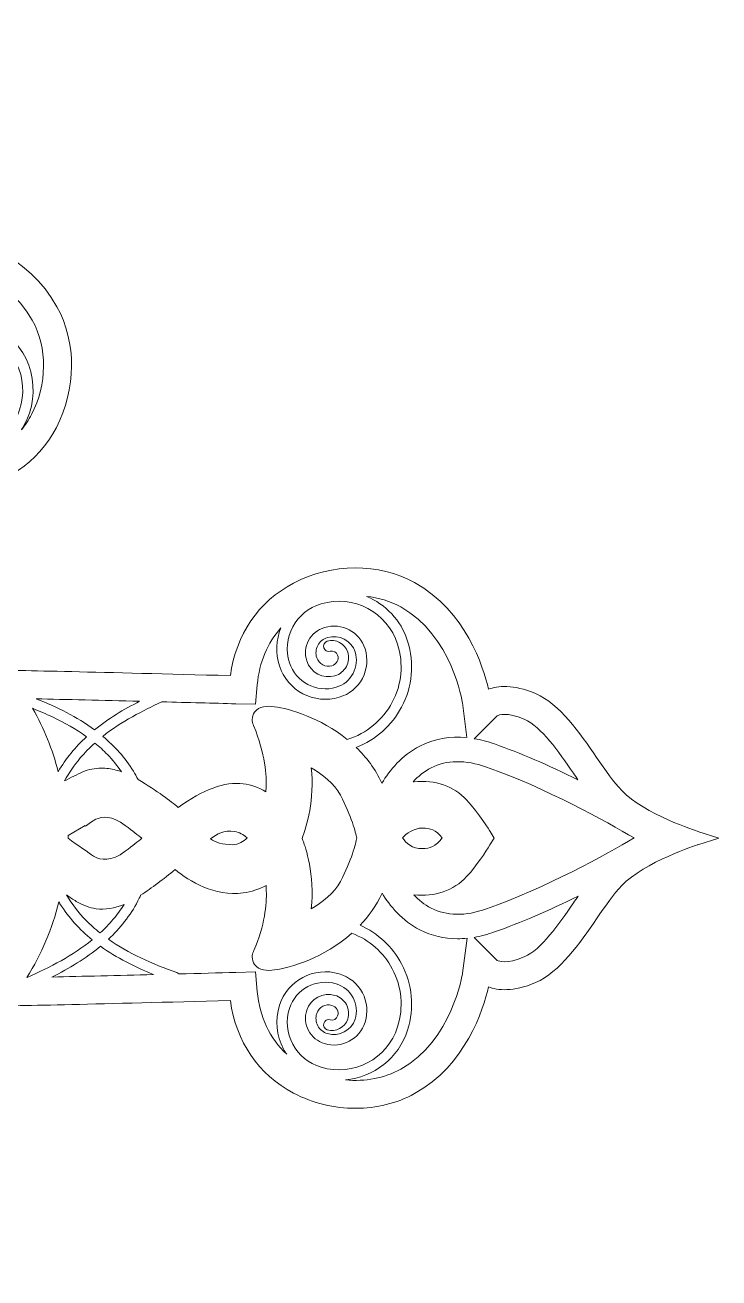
# Model space of a CAD drawing. Header units: millimetres. Extents: x -220 to 1461, y 255 to 578.
# Drawn here: x 501.1 to 599.3, y 386 to 563.1 of the extents above; entities that cross this region are included whole.
import ezdxf

# ---------------------------------------------------------------- set-up
doc = ezdxf.new("R2010")
doc.units = ezdxf.units.MM
doc.header["$MEASUREMENT"] = 0
doc.layers.add('Layer 4', color=7, linetype='Continuous')

msp = doc.modelspace()

# ---------------------------------------------------------------- linework, layer by layer
at = {"layer": 'Layer 4', "lineweight": 0}
for points, knots in [([(596.3, 449.12), (596.22, 449.14), (588.7, 451.55), (585.51, 454.9), (584.39, 456.07), (583.22, 457.77), (581.97, 459.57), (579.54, 463.1), (576.78, 467.1), (573.33, 468.6), (570.15, 469.98), (567.96, 469.7), (566.67, 469.22), (565.95, 472.42), (563.49, 480.26), (556.21, 484.31), (551.19, 487.09), (544.49, 487.06), (539.12, 484.23), (534.12, 481.6), (530.97, 476.97), (530.17, 471.14), (511.72, 471.63), (500.25, 471.9), (495.91, 471.93), (495.01, 472.93), (494.05, 473.87), (493.04, 474.77), (492.91, 480.5), (492.72, 488), (492.47, 497.28), (498.3, 498.08), (502.93, 501.23), (505.56, 506.23), (508.39, 511.59), (508.42, 518.3), (505.64, 523.31), (501.59, 530.6), (493.75, 533.06), (490.55, 533.78), (491.03, 535.07), (491.31, 537.26), (489.93, 540.44), (488.43, 543.89), (484.43, 546.65), (480.9, 549.08), (479.1, 550.32), (477.4, 551.49), (476.23, 552.61), (472.88, 555.81), (469.57, 563.13), (469.57, 563.13), (469.57, 563.13), (466.26, 555.81), (462.92, 552.61), (461.74, 551.49), (460.04, 550.32), (458.24, 549.08), (454.71, 546.65), (450.71, 543.89), (449.22, 540.44), (447.84, 537.26), (448.11, 535.07), (448.59, 533.78), (445.39, 533.06), (437.56, 530.6), (433.51, 523.31), (430.72, 518.3), (430.75, 511.59), (433.58, 506.23), (436.22, 501.23), (440.84, 498.08), (446.67, 497.28), (446.43, 488), (446.24, 480.49), (446.1, 474.77), (445.09, 473.87), (444.13, 472.93), (443.23, 471.93), (438.9, 471.9), (427.43, 471.63), (408.97, 471.14), (408.17, 476.97), (405.02, 481.6), (400.02, 484.23), (394.66, 487.06), (387.95, 487.09), (382.93, 484.31), (375.65, 480.26), (373.19, 472.42), (372.47, 469.22), (371.18, 469.7), (368.99, 469.98), (365.81, 468.6), (362.36, 467.1), (359.6, 463.1), (357.17, 459.57), (355.93, 457.77), (354.76, 456.07), (353.63, 454.9), (350.44, 451.55), (342.92, 449.14), (342.85, 449.12), (342.85, 449.12), (339.88, 448.17), (339.88, 448.17), (339.88, 448.17), (342.85, 447.23), (342.85, 447.23), (342.92, 447.21), (350.44, 444.8), (353.63, 441.45), (354.76, 440.28), (355.93, 438.58), (357.17, 436.78), (359.6, 433.25), (362.36, 429.25), (365.81, 427.75), (368.99, 426.37), (371.18, 426.65), (372.47, 427.13), (373.19, 423.93), (375.65, 416.09), (382.93, 412.04), (385.42, 410.66), (388.32, 409.97), (391.27, 409.97), (394.27, 409.97), (397.31, 410.69), (400.02, 412.11), (405.02, 414.75), (408.17, 419.38), (408.97, 425.21), (427.44, 424.71), (438.9, 424.45), (443.24, 424.42), (444.21, 423.34), (445.25, 422.32), (446.35, 421.37), (446.42, 414.11), (446.47, 407.4), (446.51, 402.83), (446.51, 402.83), (446.55, 402.83), (446.55, 402.83), (446.58, 386.22), (446.6, 368.58), (446.52, 367.64), (446.52, 367.7), (446.53, 367.74), (446.54, 367.76), (446.38, 367.13), (446.43, 347.89), (446.5, 331.46), (440.41, 330.64), (435.58, 327.35), (432.82, 322.13), (430.07, 316.91), (430, 310.45), (432.65, 305.68), (436.7, 298.39), (444.54, 295.93), (447.74, 295.21), (447.26, 293.92), (446.98, 291.73), (448.36, 288.55), (449.86, 285.1), (453.86, 282.34), (457.39, 279.91), (459.19, 278.67), (460.89, 277.5), (462.06, 276.37), (465.41, 273.18), (469.51, 263.27), (469.51, 263.27), (469.51, 263.27), (473.73, 273.18), (477.08, 276.37), (478.25, 277.5), (479.96, 278.67), (481.76, 279.91), (485.29, 282.34), (489.29, 285.1), (490.78, 288.55), (492.16, 291.73), (491.89, 293.92), (491.4, 295.21), (494.6, 295.93), (502.44, 298.39), (506.49, 305.68), (509.14, 310.45), (509.07, 316.91), (506.32, 322.13), (503.57, 327.35), (498.73, 330.64), (492.64, 331.46), (492.71, 347.89), (492.76, 367.13), (492.61, 367.76), (492.61, 367.74), (492.62, 367.7), (492.63, 367.64), (492.55, 368.58), (492.56, 386.22), (492.59, 402.83), (492.59, 402.83), (492.64, 402.83), (492.64, 402.83), (492.67, 407.4), (492.73, 414.11), (492.79, 421.37), (493.89, 422.32), (494.93, 423.34), (495.91, 424.42), (500.24, 424.45), (511.71, 424.71), (530.17, 425.21), (530.97, 419.38), (534.12, 414.75), (539.12, 412.11), (541.83, 410.69), (544.88, 409.97), (547.88, 409.97), (550.82, 409.97), (553.72, 410.66), (556.21, 412.04), (563.49, 416.09), (565.95, 423.93), (566.67, 427.13), (567.96, 426.65), (570.15, 426.37), (573.33, 427.75), (576.78, 429.25), (579.54, 433.25), (581.97, 436.78), (583.22, 438.58), (584.39, 440.28), (585.51, 441.45), (588.7, 444.8), (596.22, 447.21), (596.3, 447.23), (596.3, 447.23), (599.27, 448.17), (599.27, 448.17), (599.27, 448.17), (596.3, 449.12), (596.3, 449.12)], [0, 0, 0, 0, 1, 1, 1, 2, 2, 2, 3, 3, 3, 4, 4, 4, 5, 5, 5, 6, 6, 6, 7, 7, 7, 8, 8, 8, 9, 9, 9, 10, 10, 10, 11, 11, 11, 12, 12, 12, 13, 13, 13, 14, 14, 14, 15, 15, 15, 16, 16, 16, 17, 17, 17, 18, 18, 18, 19, 19, 19, 20, 20, 20, 21, 21, 21, 22, 22, 22, 23, 23, 23, 24, 24, 24, 25, 25, 25, 26, 26, 26, 27, 27, 27, 28, 28, 28, 29, 29, 29, 30, 30, 30, 31, 31, 31, 32, 32, 32, 33, 33, 33, 34, 34, 34, 35, 35, 35, 36, 36, 36, 37, 37, 37, 38, 38, 38, 39, 39, 39, 40, 40, 40, 41, 41, 41, 42, 42, 42, 43, 43, 43, 44, 44, 44, 45, 45, 45, 46, 46, 46, 47, 47, 47, 48, 48, 48, 49, 49, 49, 50, 50, 50, 51, 51, 51, 52, 52, 52, 53, 53, 53, 54, 54, 54, 55, 55, 55, 56, 56, 56, 57, 57, 57, 58, 58, 58, 59, 59, 59, 60, 60, 60, 61, 61, 61, 62, 62, 62, 63, 63, 63, 64, 64, 64, 65, 65, 65, 66, 66, 66, 67, 67, 67, 68, 68, 68, 69, 69, 69, 70, 70, 70, 71, 71, 71, 72, 72, 72, 73, 73, 73, 74, 74, 74, 75, 75, 75, 76, 76, 76, 77, 77, 77, 78, 78, 78, 79, 79, 79, 80, 80, 80, 81, 81, 81, 82, 82, 82, 82]), ([(488.59, 530.13), (488.68, 530.12), (498.13, 528.65), (502.16, 521.4), (504.31, 517.52), (504.27, 512.29), (502.04, 508.07), (501.63, 507.29), (501.15, 506.56), (500.61, 505.9), (500.72, 506.06), (500.83, 506.23), (500.93, 506.4), (503.69, 511.23), (502.07, 517.45), (497.31, 520.26), (495.4, 521.38), (493.28, 521.96), (491.13, 521.96), (490.09, 521.96), (489.04, 521.82), (488, 521.55), (486.49, 521.15), (485.1, 520.47), (483.87, 519.57), (482.35, 521.61), (480.33, 523.52), (477.7, 524.86), (479.65, 525.92), (481.68, 527.51), (482.85, 529.84), (483.02, 530.17), (483.16, 530.51), (483.29, 530.85), (483.29, 530.85), (488.59, 530.13), (488.59, 530.13)], [0, 0, 0, 0, 1, 1, 1, 2, 2, 2, 3, 3, 3, 4, 4, 4, 5, 5, 5, 6, 6, 6, 7, 7, 7, 8, 8, 8, 9, 9, 9, 10, 10, 10, 11, 11, 11, 12, 12, 12, 12]), ([(495.56, 503.99), (493.85, 503.53), (492.06, 503.78), (490.53, 504.68), (489.15, 505.5), (488.28, 506.86), (488.03, 508.35), (488.12, 508.84), (488.08, 509.38), (488.01, 509.93), (488.01, 509.95), (488.01, 509.98), (488, 510), (488.09, 510.65), (488.31, 511.3), (488.65, 511.9), (489.19, 512.85), (490.06, 513.52), (491.1, 513.79), (492.13, 514.06), (493.2, 513.92), (494.12, 513.37), (495.58, 512.51), (496.07, 510.6), (495.22, 509.12), (494.91, 508.58), (494.41, 508.19), (493.82, 508.03), (493.23, 507.88), (492.62, 507.96), (492.09, 508.27), (491.28, 508.75), (491.01, 509.81), (491.48, 510.63), (491.64, 510.92), (491.9, 511.12), (492.22, 511.2), (492.52, 511.28), (492.84, 511.24), (493.12, 511.08), (493.51, 510.85), (493.64, 510.33), (493.41, 509.93), (493.21, 509.57), (493.33, 509.12), (493.69, 508.92), (494.04, 508.71), (494.49, 508.84), (494.7, 509.19), (495.33, 510.29), (494.96, 511.71), (493.87, 512.35), (493.25, 512.72), (492.53, 512.82), (491.84, 512.64), (491.14, 512.45), (490.56, 512), (490.19, 511.37), (489.32, 509.85), (489.83, 507.88), (491.34, 507), (492.21, 506.48), (493.22, 506.34), (494.2, 506.6), (495.18, 506.86), (496, 507.49), (496.51, 508.38), (497.76, 510.57), (497.02, 513.38), (494.87, 514.65), (493.61, 515.39), (492.13, 515.6), (490.72, 515.22), (489.3, 514.85), (488.12, 513.94), (487.38, 512.66), (486.86, 514.34), (486, 516.36), (484.72, 518.35), (485.81, 519.16), (487.04, 519.76), (488.38, 520.11), (491.16, 520.85), (494.07, 520.45), (496.56, 518.98), (500.62, 516.58), (502.01, 511.27), (499.64, 507.14), (498.74, 505.56), (497.29, 504.45), (495.56, 503.99)], [0, 0, 0, 0, 1, 1, 1, 2, 2, 2, 3, 3, 3, 4, 4, 4, 5, 5, 5, 6, 6, 6, 7, 7, 7, 8, 8, 8, 9, 9, 9, 10, 10, 10, 11, 11, 11, 12, 12, 12, 13, 13, 13, 14, 14, 14, 15, 15, 15, 16, 16, 16, 17, 17, 17, 18, 18, 18, 19, 19, 19, 20, 20, 20, 21, 21, 21, 22, 22, 22, 23, 23, 23, 24, 24, 24, 25, 25, 25, 26, 26, 26, 27, 27, 27, 28, 28, 28, 29, 29, 29, 30, 30, 30, 30]), ([(530.94, 467.16), (530.94, 467.16), (533.71, 467.09), (533.71, 467.09), (533.71, 467.09), (533.97, 469.85), (533.97, 469.85), (534.27, 473.03), (535.42, 475.78), (537.3, 477.9), (536.63, 476.19), (536.55, 474.31), (537.11, 472.53), (538.22, 469.01), (542, 467.02), (545.56, 468.08), (546.98, 468.51), (548.15, 469.46), (548.84, 470.76), (549.52, 472.05), (549.66, 473.53), (549.22, 474.93), (548.47, 477.32), (545.9, 478.67), (543.49, 477.95), (542.51, 477.66), (541.7, 477), (541.23, 476.11), (540.75, 475.22), (540.66, 474.2), (540.96, 473.23), (541.49, 471.57), (543.28, 470.62), (544.96, 471.12), (545.66, 471.33), (546.23, 471.8), (546.57, 472.44), (546.9, 473.07), (546.97, 473.8), (546.76, 474.48), (546.38, 475.69), (545.08, 476.37), (543.86, 476.01), (543.47, 475.89), (543.25, 475.48), (543.37, 475.08), (543.49, 474.69), (543.9, 474.47), (544.29, 474.59), (544.73, 474.72), (545.21, 474.47), (545.34, 474.04), (545.44, 473.73), (545.41, 473.41), (545.26, 473.13), (545.11, 472.85), (544.85, 472.64), (544.54, 472.54), (543.63, 472.27), (542.66, 472.78), (542.38, 473.68), (542.19, 474.26), (542.25, 474.88), (542.54, 475.41), (542.82, 475.96), (543.31, 476.35), (543.91, 476.53), (545.55, 477.02), (547.3, 476.11), (547.81, 474.49), (548.12, 473.47), (548.03, 472.4), (547.53, 471.46), (547.02, 470.51), (546.17, 469.81), (545.13, 469.5), (542.35, 468.67), (539.39, 470.23), (538.53, 472.97), (538, 474.67), (538.16, 476.46), (538.99, 478.03), (539.83, 479.61), (541.25, 480.77), (542.99, 481.29), (547.55, 482.65), (552.41, 480.1), (553.82, 475.59), (554.68, 472.83), (554.42, 469.92), (553.07, 467.37), (551.72, 464.84), (549.46, 462.98), (546.7, 462.11), (542.91, 465.19), (538.49, 466.47), (536.43, 466.74), (535.34, 466.88), (534.24, 466.88), (533.59, 465.97), (533.37, 465.66), (533.26, 465.3), (533.26, 464.93), (533.26, 464.66), (533.32, 464.4), (533.43, 464.16), (533.43, 464.16), (533.46, 464.08), (533.46, 464.08), (535.11, 460.01), (535.32, 457), (535.21, 455.2), (535.2, 455.04), (535.19, 454.88), (535.18, 454.73), (534.17, 455.34), (533.1, 455.72), (531.98, 455.86), (529.39, 456.18), (526.3, 455.05), (522.8, 452.49), (521.72, 453.41), (519.86, 454.84), (517.11, 456.46), (516.91, 456.86), (516.69, 457.25), (516.46, 457.63), (515.28, 459.55), (513.8, 461.16), (512.13, 462.56), (513.44, 463.6), (514.85, 464.52), (516.32, 465.34), (517.67, 466.11), (519.08, 466.79), (520.49, 467.44), (524.19, 467.34), (527.8, 467.25), (530.94, 467.16)], [0, 0, 0, 0, 1, 1, 1, 2, 2, 2, 3, 3, 3, 4, 4, 4, 5, 5, 5, 6, 6, 6, 7, 7, 7, 8, 8, 8, 9, 9, 9, 10, 10, 10, 11, 11, 11, 12, 12, 12, 13, 13, 13, 14, 14, 14, 15, 15, 15, 16, 16, 16, 17, 17, 17, 18, 18, 18, 19, 19, 19, 20, 20, 20, 21, 21, 21, 22, 22, 22, 23, 23, 23, 24, 24, 24, 25, 25, 25, 26, 26, 26, 27, 27, 27, 28, 28, 28, 29, 29, 29, 30, 30, 30, 31, 31, 31, 32, 32, 32, 33, 33, 33, 34, 34, 34, 35, 35, 35, 36, 36, 36, 37, 37, 37, 38, 38, 38, 39, 39, 39, 40, 40, 40, 41, 41, 41, 42, 42, 42, 43, 43, 43, 44, 44, 44, 45, 45, 45, 46, 46, 46, 46]), ([(562.99, 467.31), (562.99, 467.31), (563.62, 462.38), (563.62, 462.38), (561.22, 462.61), (559, 462.22), (556.98, 461.18), (554.41, 459.87), (552.68, 457.75), (551.6, 455.95), (550.66, 457.96), (549.39, 459.62), (547.97, 460.99), (550.73, 462.07), (552.98, 464.05), (554.37, 466.68), (555.91, 469.57), (556.22, 472.9), (555.23, 476.03), (554.3, 479), (552.11, 481.24), (549.41, 482.35), (551.14, 482.17), (552.8, 481.67), (554.26, 480.85), (561.5, 476.83), (562.98, 467.39), (562.99, 467.31)], [0, 0, 0, 0, 1, 1, 1, 2, 2, 2, 3, 3, 3, 4, 4, 4, 5, 5, 5, 6, 6, 6, 7, 7, 7, 8, 8, 8, 9, 9, 9, 9]), ([(502.7, 467.86), (506.89, 467.78), (512.11, 467.65), (517.34, 467.52), (515.08, 466.38), (512.9, 465.06), (510.96, 463.48), (508.46, 465.32), (505.61, 466.72), (502.7, 467.86)], [0, 0, 0, 0, 1, 1, 1, 2, 2, 2, 3, 3, 3, 3]), ([(505.02, 465.3), (506.7, 464.5), (508.33, 463.58), (509.83, 462.5), (508.27, 461.07), (506.9, 459.44), (505.82, 457.56), (505.01, 460.7), (503.8, 463.7), (502.2, 466.52), (503.15, 466.14), (504.1, 465.74), (505.02, 465.3)], [0, 0, 0, 0, 1, 1, 1, 2, 2, 2, 3, 3, 3, 4, 4, 4, 4]), ([(567.9, 465.47), (568.13, 465.58), (569.28, 466.04), (571.74, 464.97), (574.15, 463.93), (576.56, 460.42), (578.7, 457.33), (578.91, 457.03), (579.11, 456.72), (579.33, 456.42), (575.11, 458.51), (571.16, 460.2), (567.54, 461.48), (566.56, 461.82), (565.6, 462.07), (564.66, 462.23), (564.66, 462.23), (567.9, 465.47), (567.9, 465.47)], [0, 0, 0, 0, 1, 1, 1, 2, 2, 2, 3, 3, 3, 4, 4, 4, 5, 5, 5, 6, 6, 6, 6]), ([(513.99, 457.8), (513.29, 457.97), (512.6, 458.06), (511.93, 458.06), (510.99, 458.06), (510.1, 457.89), (509.32, 457.54), (508.47, 457.16), (507.61, 456.73), (506.73, 456.25), (507.35, 457.4), (508.09, 458.49), (508.94, 459.5), (509.58, 460.25), (510.27, 460.95), (511.01, 461.61), (511.63, 461.1), (512.23, 460.56), (512.79, 459.98), (513.52, 459.23), (514.19, 458.42), (514.78, 457.56), (514.51, 457.65), (514.25, 457.73), (513.99, 457.8)], [0, 0, 0, 0, 1, 1, 1, 2, 2, 2, 3, 3, 3, 4, 4, 4, 5, 5, 5, 6, 6, 6, 7, 7, 7, 8, 8, 8, 8]), ([(566.39, 438.17), (563.39, 437.11), (560.76, 437.15), (558.57, 438.27), (557.6, 438.76), (556.78, 439.44), (556.11, 440.16), (556.11, 440.16), (556.12, 440.16), (556.12, 440.16), (559.08, 439.83), (561.73, 440.75), (563.58, 442.73), (565.02, 444.27), (566.27, 446.21), (566.88, 447.22), (566.88, 447.22), (567.47, 448.18), (567.47, 448.18), (567.47, 448.18), (566.92, 449.09), (566.92, 449.09), (566.86, 449.19), (565.35, 451.66), (563.58, 453.56), (561.74, 455.53), (559.17, 456.42), (556.14, 456.13), (556.1, 456.12), (556.05, 456.12), (556.01, 456.11), (556.7, 456.88), (557.55, 457.59), (558.57, 458.11), (560.76, 459.23), (563.39, 459.27), (566.39, 458.21), (574.79, 455.27), (583.35, 450.49), (587.26, 448.19), (583.35, 445.89), (574.78, 441.11), (566.39, 438.17)], [0, 0, 0, 0, 1, 1, 1, 2, 2, 2, 3, 3, 3, 4, 4, 4, 5, 5, 5, 6, 6, 6, 7, 7, 7, 8, 8, 8, 9, 9, 9, 10, 10, 10, 11, 11, 11, 12, 12, 12, 13, 13, 13, 14, 14, 14, 14]), ([(540.49, 447.65), (540.46, 447.74), (540.4, 447.9), (540.31, 448.12), (540.93, 449.74), (542.14, 453.68), (541.59, 458.12), (543.13, 457.2), (544.87, 455.88), (545.73, 454.25), (547.3, 451.25), (547.89, 448.94), (548.05, 448.19), (547.89, 447.42), (547.31, 445.05), (545.73, 442.03), (544.87, 440.4), (543.13, 439.08), (541.58, 438.16), (542.19, 443), (540.72, 447.06), (540.49, 447.65)], [0, 0, 0, 0, 1, 1, 1, 2, 2, 2, 3, 3, 3, 4, 4, 4, 5, 5, 5, 6, 6, 6, 7, 7, 7, 7]), ([(510.52, 450.47), (510.52, 450.47), (511.13, 450.83), (511.13, 450.83), (512.01, 451.23), (513.44, 451.4), (515.31, 449.97), (516.36, 449.17), (517.12, 448.57), (517.66, 448.14), (517.12, 447.71), (516.36, 447.12), (515.31, 446.31), (513.32, 444.79), (511.82, 445.05), (510.89, 445.58), (510.89, 445.58), (510.82, 445.63), (510.82, 445.63), (510.23, 446.02), (508.48, 447.25), (507.23, 448.15), (507.23, 448.27), (507.22, 448.4), (507.22, 448.53), (507.22, 448.53), (509.63, 449.95), (509.63, 449.95), (509.63, 449.95), (509.68, 449.87), (509.68, 449.87), (509.68, 449.87), (510.52, 450.47), (510.52, 450.47)], [0, 0, 0, 0, 1, 1, 1, 2, 2, 2, 3, 3, 3, 4, 4, 4, 5, 5, 5, 6, 6, 6, 7, 7, 7, 8, 8, 8, 9, 9, 9, 10, 10, 10, 11, 11, 11, 11]), ([(532.53, 448.2), (532.03, 447.73), (531.32, 447.23), (530.52, 447.23), (529, 447.23), (528.04, 447.61), (527.37, 448.07), (528.21, 448.76), (529.27, 449.34), (530.79, 449.09), (531.41, 448.99), (532, 448.69), (532.53, 448.2)], [0, 0, 0, 0, 1, 1, 1, 2, 2, 2, 3, 3, 3, 4, 4, 4, 4]), ([(557.38, 449.59), (558.4, 449.59), (559.21, 449.35), (560.14, 448.19), (559.19, 446.99), (558.37, 446.72), (557.33, 446.69), (555.87, 446.64), (555, 447.47), (554.53, 448.2), (555.05, 448.78), (556.01, 449.59), (557.38, 449.59)], [0, 0, 0, 0, 1, 1, 1, 2, 2, 2, 3, 3, 3, 4, 4, 4, 4]), ([(533.97, 426.5), (533.97, 426.5), (533.71, 429.26), (533.71, 429.26), (533.71, 429.26), (530.94, 429.18), (530.94, 429.18), (528.47, 429.12), (525.72, 429.04), (522.86, 428.97), (522.78, 429.04), (522.69, 429.11), (522.58, 429.15), (520.86, 429.77), (519.16, 430.45), (517.5, 431.23), (515.91, 431.99), (514.36, 432.86), (512.92, 433.87), (514.57, 435.43), (516.01, 437.2), (517.09, 439.28), (517.23, 439.54), (517.36, 439.81), (517.48, 440.08), (519.08, 441.16), (520.69, 442.35), (522.36, 443.71), (524.39, 442.05), (527.9, 439.92), (531.98, 440.42), (533.13, 440.57), (534.21, 440.92), (535.21, 441.48), (535.23, 441.23), (535.24, 440.97), (535.25, 440.71), (535.31, 438.82), (535.05, 435.83), (533.48, 432.26), (533.46, 432.22), (533.45, 432.18), (533.43, 432.14), (533.32, 431.89), (533.26, 431.62), (533.26, 431.36), (533.26, 430.98), (533.37, 430.62), (533.59, 430.31), (534.24, 429.4), (535.34, 429.4), (536.43, 429.54), (538.61, 429.82), (543.44, 431.25), (547.36, 434.72), (549.82, 433.78), (551.83, 432.02), (553.07, 429.69), (554.42, 427.15), (554.68, 424.23), (553.82, 421.47), (552.41, 416.97), (547.55, 414.41), (542.99, 415.78), (541.25, 416.3), (539.83, 417.46), (538.99, 419.04), (538.16, 420.6), (538, 422.4), (538.53, 424.09), (539.39, 426.84), (542.35, 428.4), (545.13, 427.56), (546.17, 427.25), (547.02, 426.56), (547.53, 425.61), (548.03, 424.67), (548.12, 423.59), (547.81, 422.58), (547.3, 420.96), (545.55, 420.04), (543.91, 420.53), (543.31, 420.71), (542.82, 421.11), (542.54, 421.65), (542.25, 422.19), (542.19, 422.81), (542.38, 423.39), (542.66, 424.29), (543.63, 424.79), (544.54, 424.52), (544.85, 424.43), (545.11, 424.22), (545.26, 423.93), (545.41, 423.65), (545.44, 423.33), (545.34, 423.03), (545.21, 422.59), (544.73, 422.35), (544.29, 422.48), (543.9, 422.6), (543.49, 422.37), (543.37, 421.98), (543.25, 421.59), (543.47, 421.18), (543.86, 421.06), (545.08, 420.7), (546.38, 421.38), (546.76, 422.59), (546.97, 423.27), (546.9, 424), (546.57, 424.63), (546.23, 425.27), (545.66, 425.73), (544.96, 425.94), (543.28, 426.45), (541.49, 425.5), (540.96, 423.83), (540.66, 422.87), (540.75, 421.85), (541.23, 420.96), (541.7, 420.06), (542.51, 419.41), (543.49, 419.11), (545.9, 418.39), (548.47, 419.75), (549.22, 422.13), (549.66, 423.53), (549.52, 425.01), (548.84, 426.3), (548.15, 427.6), (546.98, 428.56), (545.56, 428.98), (542, 430.05), (538.22, 428.05), (537.11, 424.54), (536.46, 422.46), (536.67, 420.26), (537.68, 418.34), (537.82, 418.08), (537.97, 417.84), (538.14, 417.6), (535.76, 419.81), (534.31, 422.87), (533.97, 426.5)], [0, 0, 0, 0, 1, 1, 1, 2, 2, 2, 3, 3, 3, 4, 4, 4, 5, 5, 5, 6, 6, 6, 7, 7, 7, 8, 8, 8, 9, 9, 9, 10, 10, 10, 11, 11, 11, 12, 12, 12, 13, 13, 13, 14, 14, 14, 15, 15, 15, 16, 16, 16, 17, 17, 17, 18, 18, 18, 19, 19, 19, 20, 20, 20, 21, 21, 21, 22, 22, 22, 23, 23, 23, 24, 24, 24, 25, 25, 25, 26, 26, 26, 27, 27, 27, 28, 28, 28, 29, 29, 29, 30, 30, 30, 31, 31, 31, 32, 32, 32, 33, 33, 33, 34, 34, 34, 35, 35, 35, 36, 36, 36, 37, 37, 37, 38, 38, 38, 39, 39, 39, 40, 40, 40, 41, 41, 41, 42, 42, 42, 43, 43, 43, 44, 44, 44, 45, 45, 45, 46, 46, 46, 47, 47, 47, 48, 48, 48, 48]), ([(511.73, 434.76), (511.04, 435.31), (510.36, 435.91), (509.74, 436.55), (508.68, 437.64), (507.76, 438.84), (507, 440.14), (507.44, 439.82), (507.9, 439.51), (508.38, 439.22), (509.36, 438.65), (510.27, 438.31), (511.17, 438.19), (512.45, 438.03), (513.79, 438.24), (515.13, 438.78), (514.67, 438.05), (514.16, 437.35), (513.6, 436.69), (513.02, 436), (512.39, 435.36), (511.73, 434.76)], [0, 0, 0, 0, 1, 1, 1, 2, 2, 2, 3, 3, 3, 4, 4, 4, 5, 5, 5, 6, 6, 6, 7, 7, 7, 7]), ([(563, 429.07), (562.98, 428.97), (561.52, 419.53), (554.26, 415.5), (551.97, 414.22), (549.21, 413.72), (546.46, 413.98), (550.43, 414.36), (553.98, 417.04), (555.23, 421.03), (556.22, 424.17), (555.91, 427.49), (554.37, 430.39), (553.08, 432.83), (551.03, 434.73), (548.52, 435.84), (549.73, 437.12), (550.81, 438.62), (551.62, 440.38), (552.71, 438.6), (554.43, 436.5), (556.98, 435.2), (558.61, 434.36), (560.4, 433.94), (562.29, 433.94), (562.29, 433.94), (562.29, 433.94), (562.29, 433.94), (562.74, 433.94), (563.2, 433.96), (563.67, 434.01), (563.67, 434.01), (563, 429.07), (563, 429.07)], [0, 0, 0, 0, 1, 1, 1, 2, 2, 2, 3, 3, 3, 4, 4, 4, 5, 5, 5, 6, 6, 6, 7, 7, 7, 8, 8, 8, 9, 9, 9, 10, 10, 10, 11, 11, 11, 11]), ([(578.69, 439.01), (576.56, 435.92), (574.15, 432.42), (571.74, 431.38), (569.29, 430.32), (568.13, 430.76), (567.92, 430.87), (567.92, 430.87), (564.63, 434.14), (564.63, 434.14), (565.58, 434.3), (566.55, 434.56), (567.54, 434.9), (571.17, 436.18), (575.13, 437.88), (579.36, 439.98), (579.14, 439.66), (578.91, 439.33), (578.69, 439.01)], [0, 0, 0, 0, 1, 1, 1, 2, 2, 2, 3, 3, 3, 4, 4, 4, 5, 5, 5, 6, 6, 6, 6]), ([(506.22, 430.84), (504.66, 429.96), (503.05, 429.19), (501.42, 428.46), (501.41, 428.46), (501.4, 428.46), (501.39, 428.46), (503.47, 431.79), (504.98, 435.38), (505.91, 439.17), (505.97, 439.08), (506.02, 438.99), (506.07, 438.9), (507.3, 436.9), (508.86, 435.23), (510.62, 433.79), (509.25, 432.68), (507.76, 431.71), (506.22, 430.84)], [0, 0, 0, 0, 1, 1, 1, 2, 2, 2, 3, 3, 3, 4, 4, 4, 5, 5, 5, 6, 6, 6, 6]), ([(511.8, 432.89), (514.09, 431.24), (516.66, 429.95), (519.3, 428.88), (514.32, 428.75), (509.24, 428.63), (504.93, 428.53), (507.37, 429.75), (509.72, 431.16), (511.8, 432.89)], [0, 0, 0, 0, 1, 1, 1, 2, 2, 2, 3, 3, 3, 3])]:
    msp.add_open_spline(points, degree=3, knots=knots, dxfattribs=at)

doc.saveas('drawing.dxf')
